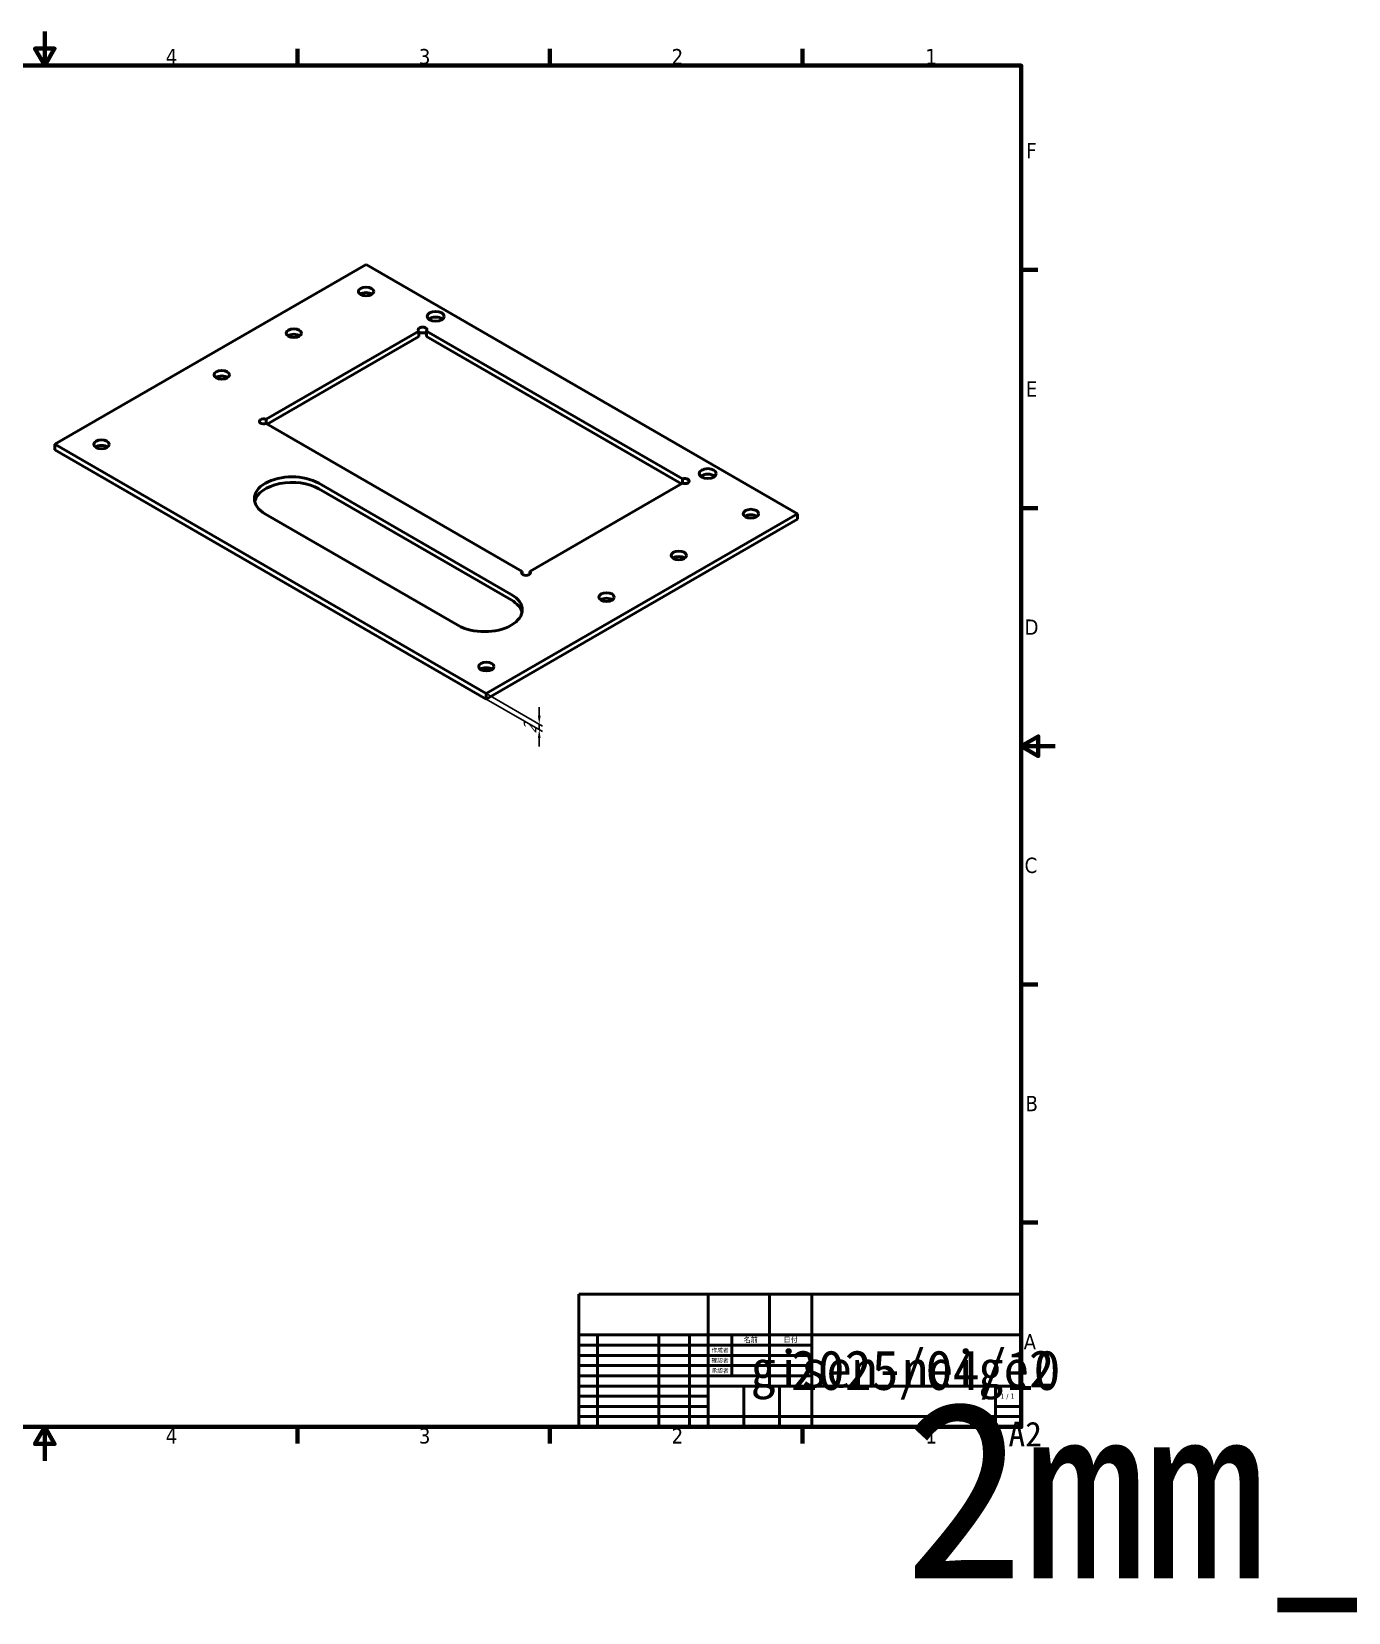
# Model space of a CAD drawing. Header units: millimetres. Extents: x 0 to 1360, y -45 to 420.
# Drawn here: x 293.1 to 680.2, y -44.5 to 420 of the extents above; entities that cross this region are included whole.
import ezdxf
from ezdxf.enums import TextEntityAlignment as Align

# ---------------------------------------------------------------- set-up
doc = ezdxf.new("R2018")
doc.units = ezdxf.units.MM
for name, color, linetype, lineweight in [('Border (ISO)', 7, 'Continuous', 70), ('Dimension (ISO)', 7, 'Continuous', 25), ('Title (ISO)', 7, 'Continuous', 50), ('Visible (ISO)', 7, 'Continuous', 50)]:
    doc.layers.add(name, color=color, linetype=linetype, lineweight=lineweight)
doc.styles.add('Note Text (JIS)', font='tahoma.ttf')
doc.styles.get("Standard").update_dxf_attribs({"font": 'tahoma.ttf'})
doc.styles.add('文字スタイル39', font='tahoma.ttf')
doc.styles.add('文字スタイル41', font='tahoma.ttf')
doc.dimstyles.new('Default (JIS)', dxfattribs={"dimtxt": 4.5, "dimasz": 2.5, "dimexe": 1, "dimexo": 0, "dimgap": 0.8, "dimtad": 1, "dimrnd": 1e-08, "dimdsep": 46, "dimtxsty": 'Note Text (JIS)', "dimcen": 0.09, "dimdle": 10, "dimclrd": 256, "dimclre": 256, "dimclrt": 256, "dimadec": 0, "dimazin": 2, "dimtfac": 0.777778, "dimtmove": 0, "dimatfit": 3, "dimfxl": 1, "dimtolj": 1, "dimtzin": 0, "dimlwd": -1, "dimlwe": -1, "dimarcsym": 0})

# ---------------------------------------------------------------- blocks, each defined once
blk = doc.blocks.new('図面枠 既定の図面枠')
at = {"layer": 'Border (ISO)'}
for p, q in [((74.25, 410), (74.25, 414.9)), ((148.5, 410), (148.5, 414.9)), ((222.75, 410), (222.75, 414.9)), ((371.25, 410), (371.25, 414.9)), ((445.5, 410), (445.5, 414.9)), ((519.75, 410), (519.75, 414.9)), ((10, 350), (5.1, 350)), ((584, 350), (588.9, 350)), ((10, 280), (5.1, 280)), ((584, 280), (588.9, 280)), ((10, 140), (5.1, 140)), ((584, 140), (588.9, 140)), ((10, 70), (5.1, 70)), ((584, 70), (588.9, 70)), ((74.25, 10), (74.25, 5.1)), ((148.5, 10), (148.5, 5.1)), ((222.75, 10), (222.75, 5.1)), ((371.25, 10), (371.25, 5.1)), ((445.5, 10), (445.5, 5.1)), ((519.75, 10), (519.75, 5.1))]:
    blk.add_line(p, q, dxfattribs=at)
at = {"layer": 'Border (ISO)', "flags": 128}
for points in [[(297, 420), (297, 410), (294.11, 415), (299.89, 415), (297, 410)], [(10, 10), (10, 410), (584, 410), (584, 10), (10, 10)], [(0, 210), (10, 210), (5, 212.89), (5, 207.11), (10, 210)], [(594, 210), (584, 210), (589, 212.89), (589, 207.11), (584, 210)], [(297, 0), (297, 10), (294.11, 5), (299.89, 5), (297, 10)]]:
    blk.add_lwpolyline(points, dxfattribs=at)
at = {"layer": 'Border (ISO)', "char_height": 4.5, "attachment_point": 7, "style": 'Note Text (JIS)'}
for s, insert in [('8', (35.66, 410.3)), ('7', (109.98, 410.4)), ('6', (184.19, 410.31)), ('5', (258.56, 410.31)), ('4', (332.56, 410.4)), ('3', (406.97, 410.31)), ('2', (481.26, 410.4)), ('1', (555.86, 410.4)), ('F', (6.19, 382.75)), ('F', (585.49, 382.75)), ('E', (6.06, 312.75)), ('E', (585.36, 312.75)), ('D', (5.7, 242.75)), ('D', (585, 242.75)), ('C', (5.69, 172.67)), ('C', (584.99, 172.67)), ('B', (5.98, 102.75)), ('B', (585.28, 102.75)), ('A', (5.44, 32.75)), ('A', (584.74, 32.75)), ('8', (35.66, 5)), ('7', (109.98, 5.1)), ('6', (184.19, 5.01)), ('5', (258.56, 5.01)), ('4', (332.56, 5.1)), ('3', (406.97, 5.01)), ('2', (481.26, 5.1)), ('1', (555.86, 5.1))]:
    blk.add_mtext(s, dxfattribs=dict(at, insert=insert))
blk = doc.blocks.new('表題欄 JIS')
at = {"layer": 'Title (ISO)'}
for p, q in [((230, 139), (100, 139)), ((100, 139), (100, 100)), ((138, 100), (138, 139)), ((156, 127), (156, 139)), ((168.5, 100), (168.5, 139)), ((230, 100), (230, 139)), ((100, 127), (230, 127)), ((105.5, 100), (105.5, 127)), ((123.5, 100), (123.5, 127)), ((132.5, 100), (132.5, 127)), ((145, 115), (145, 127)), ((156, 112), (156, 127)), ((100, 124), (168.5, 124)), ((100, 121), (168.5, 121)), ((168.5, 118), (100, 118)), ((100, 115), (168.5, 115)), ((138, 112), (100, 112)), ((168.5, 112), (138, 112)), ((148.5, 100), (148.5, 112)), ((159, 100), (159, 112)), ((168.5, 112), (230, 112)), ((222.5, 100), (222.5, 112)), ((138, 109), (100, 109)), ((138, 106), (100, 106)), ((230, 103), (100, 103)), ((222.5, 106), (230, 106)), ((100, 100), (230, 100))]:
    blk.add_line(p, q, dxfattribs=at)
for s, height, style, p in [('作成者', 1.2, '文字スタイル41', (141.5, 122.5)), ('確認者', 1.2, '文字スタイル41', (141.5, 119.5)), ('承認者', 1.2, '文字スタイル41', (141.5, 116.5)), ('1 / 1 ', 1.5, '文字スタイル39', (226.25, 109))]:
    blk.add_text(s, height=height, dxfattribs=dict(at, style=style)).set_placement(p, align=Align.MIDDLE_CENTER)
at = {"layer": 'Title (ISO)', "char_height": 1.5, "attachment_point": 5, "style": 'Note Text (JIS)'}
for s, insert, width in [('\\fTahoma|b0|i0;\\H1.5000;名前', (150.5, 125.5), 10.8457), ('\\fTahoma|b0|i0;\\H1.5000;日付', (162.25, 125.5), 12.2497)]:
    blk.add_mtext(s, dxfattribs=dict(at, insert=insert, width=width))
at = {"layer": 'Title (ISO)', "lineweight": 30, "flags": 104}
for tag, height, p in [('会社', 3.1, (199.25, 133)), ('作成者', 1.5, (150.5, 122.5)), ('作成日', 1.5, (162.25, 122.5)), ('エンジニアリング承認者', 1.5, (150.5, 116.5)), ('確認者', 1.5, (150.5, 119.5)), ('エンジニアリング_承認日', 1.5, (162.25, 116.5)), ('確認日', 1.5, (162.25, 119.5)), ('部品番号', 3.1, (195.5, 107.5)), ('シート_サイズ', 1.2, (226.25, 101.5))]:
    blk.add_attdef(tag, text='', height=height, dxfattribs=at).set_placement(p, align=Align.MIDDLE_CENTER)
blk.add_attdef('タイトル', text='', height=3.1, dxfattribs=at).set_placement((169.5, 126), align=Align.TOP_LEFT)
blk = doc.blocks.new('*D50')
at = {"layer": 'Defpoints', "color": 0, "transparency": 16777216}
for p in [(426.79, 225.49), (426.79, 223.86), (442.35, 214.88)]:
    blk.add_point(p, dxfattribs=at)
at = {"layer": 'Dimension (ISO)', "transparency": 16777216}
for p, q in [((426.79, 225.49), (443.35, 215.93)), ((426.79, 223.86), (443.35, 214.3)), ((442.35, 219.01), (442.35, 221.51)), ((442.35, 216.51), (442.35, 214.88)), ((442.35, 212.38), (442.35, 209.88))]:
    blk.add_line(p, q, dxfattribs=at)
for points in [[(441.93, 219.01), (442.76, 219.01), (442.35, 216.51)], [(441.93, 212.38), (442.76, 212.38), (442.35, 214.88)]]:
    blk.add_solid(points, dxfattribs=at)
at = {"layer": 'Dimension (ISO)', "transparency": 16777216, "insert": (437.8, 213.69), "char_height": 4.5, "attachment_point": 1, "rotation": 90, "style": 'Note Text (JIS)'}
blk.add_mtext('\\A1;{\\Q30.000;\\W0.816;\\H0.816x;2}', dxfattribs=at)

msp = doc.modelspace()

# ---------------------------------------------------------------- linework, layer by layer
at = {"layer": 'Visible (ISO)'}
for p, q in [((391.436, 351.5606), (299.9364, 298.7333)), ((518.291, 278.3209), (391.436, 351.5606)), ((362.0663, 306.1082), (406.9465, 332.0198)), ((362.3739, 304.6529), (406.9465, 330.3868)), ((406.9465, 330.3868), (406.9465, 332.0198)), ((409.1596, 332.0198), (484.4454, 288.5536)), ((409.1596, 330.3868), (409.1596, 332.0198)), ((409.1596, 330.3868), (484.1377, 287.0982)), ((362.0663, 304.8305), (362.0663, 306.1082)), ((437.3521, 261.3642), (362.0663, 304.8305)), ((299.9364, 298.7333), (426.7914, 225.4935)), ((299.9364, 297.1003), (299.9364, 298.7333)), ((299.9364, 297.1003), (426.7914, 223.8605)), ((484.4454, 287.2758), (484.4454, 288.5536)), ((377.5506, 287.2872), (434.1191, 254.6274)), ((377.5506, 285.6542), (434.1191, 252.9944)), ((484.4454, 287.2758), (439.5652, 261.3642)), ((418.4213, 245.5642), (361.8528, 278.2241)), ((426.7914, 225.4935), (518.291, 278.3209)), ((426.7914, 223.8605), (518.291, 276.6879)), ((518.291, 276.6879), (518.291, 278.3209)), ((437.3521, 260.5764), (437.3521, 261.3642)), ((439.5652, 260.5764), (439.5652, 261.3642)), ((426.7914, 223.8605), (426.7914, 225.4935))]:
    msp.add_line(p, q, dxfattribs=at)
for centre, major_axis in [((391.436, 343.6406), (2.25, 0)), ((411.9032, 336.3146), (2.5, 0)), ((370.2228, 331.3931), (2.25, 0)), ((349.0096, 319.1457), (2.25, 0)), ((313.6543, 298.7333), (2.25, 0)), ((491.8841, 290.1376), (2.5, 0)), ((504.5731, 278.3209), (2.25, 0)), ((483.3599, 266.0734), (2.25, 0)), ((462.1467, 253.826), (2.25, 0)), ((426.7914, 233.4136), (2.25, 0))]:
    msp.add_ellipse(centre, major_axis=major_axis, ratio=0.57735027, dxfattribs=at)
for centre, major_axis, start_param, end_param in [((391.436, 342.0076), (2.25, 0), 0.67967382, 2.46191883), ((411.9032, 334.6816), (2.5, 0), 0.60126422, 2.54032844), ((370.2228, 329.7601), (2.25, 0), 0.67967382, 2.46191883), ((408.053, 332.4138), (-1.3, 0), 2.58906267, 6.83571529), ((408.053, 330.7808), (1.3, 0), 0.55252999, 2.58906267), ((349.0096, 317.5127), (2.25, 0), 0.67967382, 2.46191883), ((361.384, 305.4694), (-1.3, 0), 4.159859, 8.40651162), ((313.6543, 297.1003), (2.25, 0), 0.67967382, 2.46191883), ((369.7017, 282.7557), (-11.1, 0), 3.92699082, 7.06858347), ((485.1277, 287.9147), (1.3, 0), 4.159859, 8.40651162), ((491.8841, 288.5046), (2.5, 0), 0.60126422, 2.54032844), ((369.7017, 281.1227), (-11.1, 0), 3.92699082, 6.15543145), ((504.5731, 276.6879), (2.25, 0), 0.67967382, 2.46191883), ((483.3599, 264.4404), (2.25, 0), 0.67967382, 2.46191883), ((438.4586, 260.9703), (1.3, 0), 2.58906267, 6.83571529), ((426.2702, 250.0958), (11.1, 0), 3.92699082, 7.06858347), ((426.2702, 248.4628), (11.1, 0), 0.12775386, 0.78539816), ((462.1467, 252.193), (2.25, 0), 0.67967382, 2.46191883), ((426.7914, 231.7806), (2.25, 0), 0.67967382, 2.46191883)]:
    msp.add_ellipse(centre, major_axis=major_axis, ratio=0.57735027, start_param=start_param, end_param=end_param, dxfattribs=at)

# ---------------------------------------------------------------- block references
msp.add_blockref('図面枠 既定の図面枠', (0, 0))
ref = msp.add_blockref('表題欄 JIS', (354, -90))
lines = msp.add_mtext('2mm_color_face2_size_x1', dxfattribs={"layer": 'Title (ISO)', "insert": (549.5, 17.5), "char_height": 52.041908, "attachment_point": 1})
ref.add_attrib('部品番号', '', (549.5, 17.5), dxfattribs={"flags": 104}).embed_mtext(lines)
lines = msp.add_mtext('2025/04/10', dxfattribs={"layer": 'Title (ISO)', "insert": (516.25, 32.5), "char_height": 11.65799, "attachment_point": 1})
ref.add_attrib('作成日', '', (516.25, 32.5), dxfattribs={"flags": 104}).embed_mtext(lines)
lines = msp.add_mtext('gisen-neige2', dxfattribs={"layer": 'Title (ISO)', "insert": (504.5, 32.5), "char_height": 10.929725, "attachment_point": 1})
ref.add_attrib('作成者', '', (504.5, 32.5), dxfattribs={"flags": 104}).embed_mtext(lines)
lines = msp.add_mtext('A2', dxfattribs={"layer": 'Title (ISO)', "insert": (580.25, 11.5), "char_height": 7.23794, "attachment_point": 1})
ref.add_attrib('シート_サイズ', '', (580.25, 11.5), dxfattribs={"flags": 104}).embed_mtext(lines)

# ---------------------------------------------------------------- dimensions: what is measured, and where the dimension line sits
at = {"layer": 'Dimension (ISO)'}
dim = msp.add_linear_dim(base=(442.3477, 214.8791), p1=(426.7914, 225.4935), p2=(426.7914, 223.8605), angle=90, text='{\\Q30.000;\\W0.816;\\H0.816x;<>}', dimstyle='Default (JIS)', override={"dimgap": 0.8, "dimdec": 2, "dimlfac": 1.224745, "dimtol": 0, "dimlim": 0, "dimtp": 0, "dimtm": 0, "dimtdec": 2, "dimtofl": 1, "dimatfit": 1}, dxfattribs=at)
dim.commit()
dim.dimension.update_dxf_attribs({"geometry": '*D50', "text_midpoint": (442.3477, 215.6956), "dimtype": 160})

doc.saveas('drawing.dxf')
